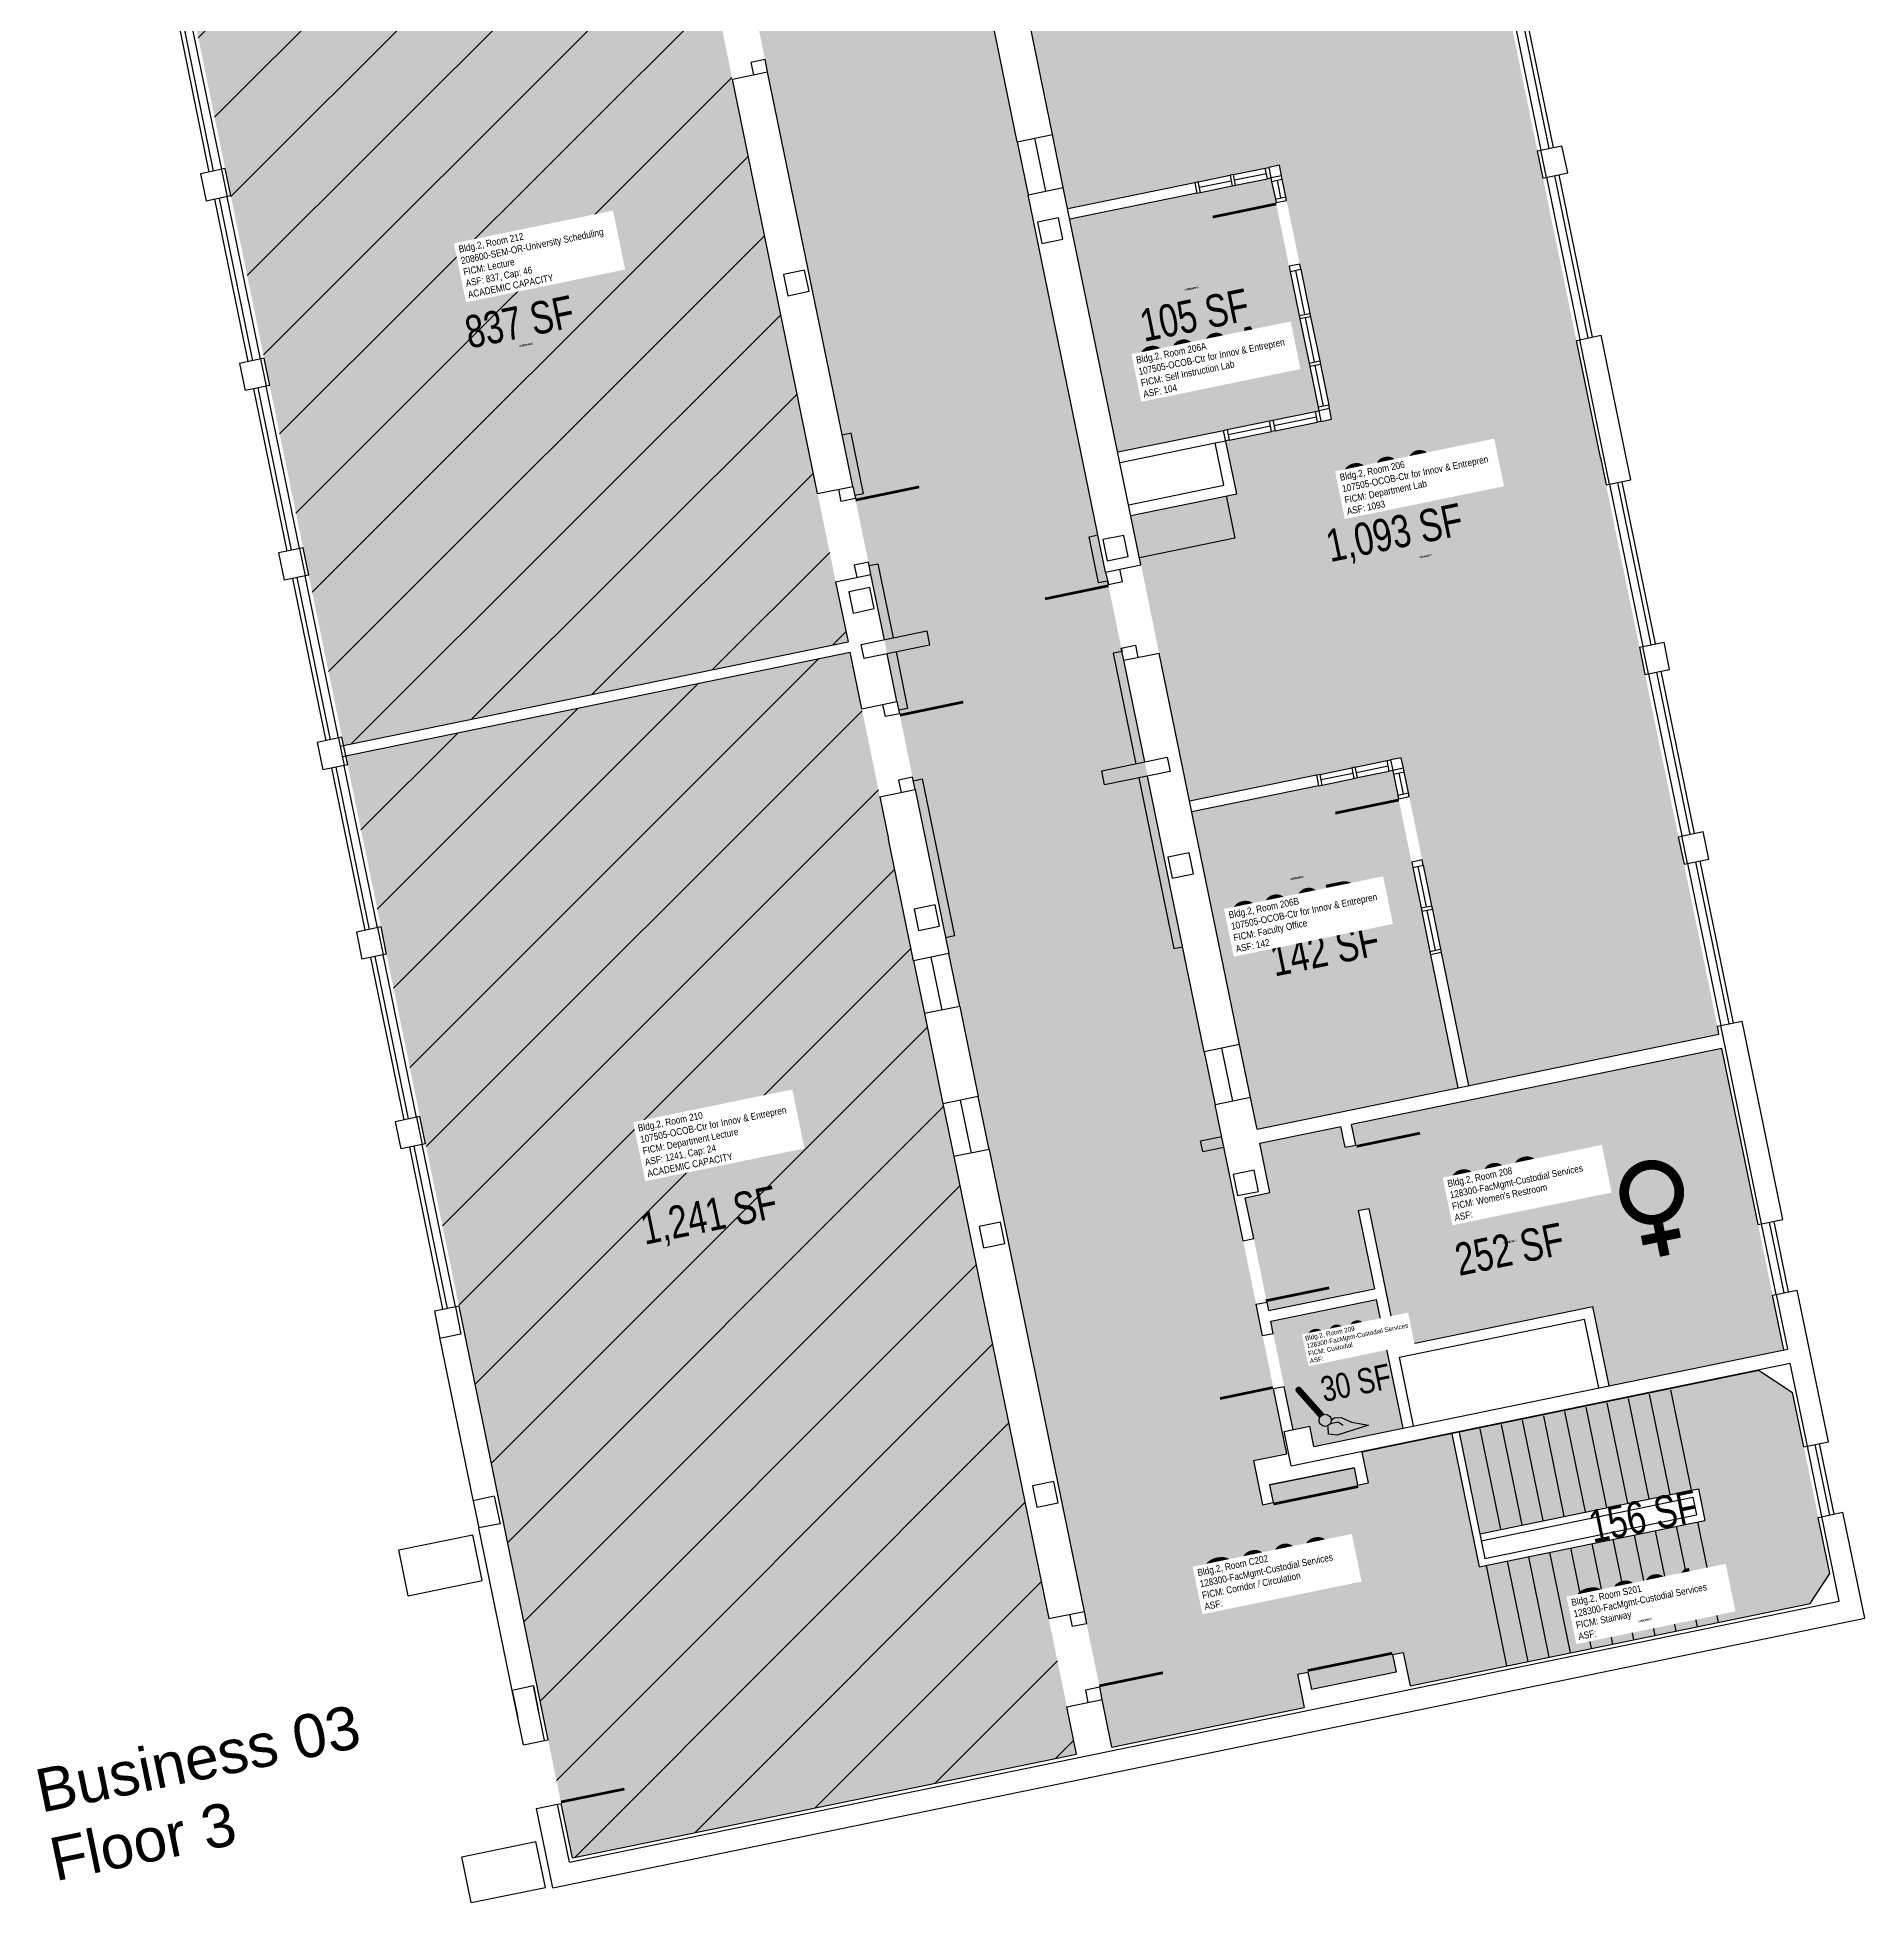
# Model space of a CAD drawing. Header units: inches. Extents: x 69199797 to 69201220, y 27671868 to 27674889.
# Drawn here: x 69200205 to 69201220, y 27671868 to 27672904 of the extents above; entities that cross this region are included whole.
import ezdxf
from ezdxf.enums import TextEntityAlignment as Align

# ---------------------------------------------------------------- set-up
doc = ezdxf.new("R2010")
doc.units = ezdxf.units.IN
doc.header["$LTSCALE"] = 100
doc.header["$MEASUREMENT"] = 0
doc.layers.get('0').update_dxf_attribs({"linetype": 'CONTINUOUS'})
for name, color, linetype in [('A-COLS', 5, 'CONTINUOUS'), ('A-DOOR', 2, 'CONTINUOUS'), ('A-FLOR', 3, 'CONTINUOUS'), ('A-GLAZ', 1, 'CONTINUOUS'), ('A-IDEN-ICON', 4, 'CONTINUOUS'), ('A-IDEN-RNUM', 7, 'CONTINUOUS'), ('A-IDEN-SNUM', 4, 'CONTINUOUS'), ('A-IDEN-VNUM', 4, 'CONTINUOUS'), ('A-SITE', 3, 'CONTINUOUS'), ('A-WALL', 5, 'CONTINUOUS'), ('AREA-TEXT', 3, 'CONTINUOUS'), ('Rooms-Capacity', 4, 'CONTINUOUS'), ('Rooms-Division-Color', 7, 'CONTINUOUS'), ('Rooms-Information', 7, 'CONTINUOUS')]:
    doc.layers.add(name, color=color, linetype=linetype)
doc.styles.add('Annotative', font='arial.ttf')
doc.styles.add('CP_AREA', font='arial.ttf', dxfattribs={"height": 15})
doc.styles.add('CP_ROOMSNUMBER', font='arial.ttf', dxfattribs={"height": 1})
doc.styles.add('CP_ROOMVNUMBER', font='arial.ttf', dxfattribs={"width": 0.85, "height": 0.075})
pattern_1 = [(45, (0, 0), (-26.516504294, 26.516504294), [])]

# ---------------------------------------------------------------- blocks, each defined once
blk = doc.blocks.new('CPWOMEN')
at = {"const_width": 0.015}
blk.add_lwpolyline([(-0.0375, 0, 1), (0.0475, 0, 1)], format="xyb", close=True, dxfattribs=at)
for points in [[(0.005, -0.04), (0.005, -0.1)], [(-0.025, -0.07), (0.035, -0.07)]]:
    blk.add_lwpolyline(points, dxfattribs=at)
blk = doc.blocks.new('CPCUST')
for p, q in [((0.0262, -0.0408), (0.0446, -0.0406)), ((0.0297, -0.0341), (0.0376, -0.0302)), ((0.0376, -0.0302), (0.0533, -0.0324)), ((0.0446, -0.0406), (0.0543, -0.0505)), ((0.0533, -0.0324), (0.0745, -0.0479)), ((0.0171, -0.0639), (0.02, -0.0466)), ((0.0358, -0.0705), (0.0171, -0.0639)), ((0.1117, -0.0625), (0.0358, -0.0705)), ((0.0745, -0.0479), (0.1117, -0.0625))]:
    blk.add_line(p, q)
at = {"const_width": 0.015}
blk.add_lwpolyline([(-0.03, 0.05), (0.01, -0.0193)], dxfattribs=at)
at = {"const_width": 0.0075}
blk.add_lwpolyline([(-0.0332, 0.0481, 1), (-0.0268, 0.0519, 1)], format="xyb", close=True, dxfattribs=at)
blk.add_circle((0.0158, -0.0313), 0.0141)

msp = doc.modelspace()

# ---------------------------------------------------------------- hatches: boundary and pattern name
at = {"layer": 'Rooms-Capacity'}
h = msp.add_hatch(dxfattribs=at)
h.set_pattern_fill('ANSI31', color=256, scale=300, style=0)
h.set_pattern_definition(pattern_1)
h.paths.add_polyline_path([(69200290.6, 27672923.6), (69200570.7, 27672981.2), (69200655.6, 27672568.3), (69200375.4, 27672510.8)])
h = msp.add_hatch(dxfattribs=at)
h.set_pattern_fill('ANSI31', color=256, scale=300, style=0)
h.set_pattern_definition(pattern_1)
h.paths.add_polyline_path([(69200502.5, 27671892.7), (69200376.6, 27672504.9), (69200656.8, 27672562.5), (69200782.6, 27671950.3)])
at = {"layer": 'Rooms-Division-Color', "true_color": 0xadadad}
for points in [[(69200282.8, 27674734.6), (69200280, 27674748.4), (69200236.9, 27674739.5), (69200215.9, 27674841.4), (69200310, 27674860.7), (69200333.7, 27674745.1), (69200358.2, 27674750.1), (69200546.9, 27673832.3), (69200531.2, 27673829.1), (69200532.4, 27673823.2), (69200542.2, 27673825.2), (69200551.9, 27673778.2), (69200542.1, 27673776.2), (69200543.3, 27673770.3), (69200577.6, 27673777.4), (69200604.6, 27673646.1), (69200595.1, 27673692.2), (69200557.9, 27673684.5), (69200568.1, 27673634.6), (69200605.3, 27673642.2), (69200666.8, 27673343.5), (69200632.5, 27673336.4), (69200633.7, 27673330.5), (69200643.5, 27673332.5), (69200653.1, 27673285.5), (69200643.3, 27673283.5), (69200644.5, 27673277.6), (69200660.2, 27673280.9), (69200899.4, 27672117.2), (69200880.8, 27672113.4), (69200885.8, 27672088.9), (69200891.7, 27672090.1), (69200889.7, 27672099.9), (69200936.7, 27672109.5), (69200938.7, 27672099.7), (69200944.6, 27672101), (69200941.1, 27672118.1), (69200991, 27672128.3), (69201017.7, 27671998.6), (69200967.8, 27671988.3), (69200963.9, 27672006.9), (69200958.1, 27672005.7), (69200960.1, 27671995.9), (69200913, 27671986.3), (69200911, 27671996), (69200905.2, 27671994.8), (69200909, 27671976.2), (69200802.2, 27671954.3), (69200534.8, 27673255.1), (69200550.5, 27673258.3), (69200549.3, 27673264.2), (69200539.5, 27673262.2), (69200529.8, 27673309.2), (69200539.6, 27673311.2), (69200538.4, 27673317.1), (69200528.6, 27673315.1), (69200439.4, 27673749), (69200449.2, 27673751), (69200448, 27673756.9), (69200438.2, 27673754.9), (69200428.6, 27673801.9), (69200438.4, 27673803.9), (69200437.2, 27673809.8), (69200421.5, 27673806.6), (69200273.3, 27674527.5), (69200269.4, 27674526.7), (69200228.9, 27674723.6)], [(69200881, 27672236.8), (69200876.3, 27672259.4), (69200890, 27672262.3), (69200884.4, 27672289.7), (69200929.4, 27672299), (69200931.8, 27672287.5), (69200937.7, 27672288.7), (69200935.3, 27672300.2), (69201141, 27672342.4), (69201161.1, 27672244.5), (69201169.2, 27672205.3), (69201175.4, 27672174.9), (69201078.5, 27672155), (69201069.4, 27672199.1), (69200960.7, 27672176.7), (69200944.9, 27672253.5), (69200939, 27672252.3), (69200948, 27672208.8), (69200889.2, 27672196.8), (69200888.2, 27672201.5)], [(69200890.4, 27672190.9), (69200949.2, 27672203), (69200963.9, 27672131.5), (69200914.4, 27672121.3), (69200912.1, 27672132.6), (69200902.8, 27672130.6)], [(69200995, 27672129.1), (69201161.8, 27672163.4), (69201180.3, 27672151.3), (69201201, 27672050.7), (69201190, 27672034), (69201017.7, 27671998.6), (69201006.2, 27672054.4), (69201131.6, 27672080.2), (69201128, 27672097.8), (69201006.5, 27672072.8)]]:
    msp.add_hatch(color=253, dxfattribs=at).paths.add_polyline_path(points)
at = {"layer": 'Rooms-Division-Color', "true_color": 0xfa9ba3}
for points in [[(69200729.9, 27673041), (69200777.7, 27672808.8), (69200895.2, 27672833), (69200924.2, 27672691.9), (69200865.4, 27672679.9), (69200871.5, 27672650.5), (69200812.7, 27672638.4), (69200845.3, 27672479.7), (69200962.9, 27672503.9), (69201000.3, 27672321.7), (69201139.4, 27672350.3), (69200986.6, 27673093.7)], [(69200778.9, 27672803), (69200890.5, 27672825.9), (69200917.1, 27672696.6), (69200805.4, 27672673.7)], [(69200502.5, 27671892.7), (69200376.6, 27672504.9), (69200656.8, 27672562.5), (69200782.6, 27671950.3)], [(69200846.5, 27672473.8), (69200882.8, 27672297.5), (69200994.4, 27672320.5), (69200958.2, 27672496.8)]]:
    msp.add_hatch(color=241, dxfattribs=at).paths.add_polyline_path(points)
at = {"layer": 'Rooms-Division-Color', "true_color": 0x003fff}
msp.add_hatch(color=160, dxfattribs=at).paths.add_polyline_path([(69200290.6, 27672923.6), (69200570.7, 27672981.2), (69200655.6, 27672568.3), (69200375.4, 27672510.8)])

# ---------------------------------------------------------------- linework, layer by layer
at = {"layer": 'A-COLS'}
for p, q in [((69200772.6, 27672803.7), (69200760.8, 27672801.3)), ((69200760.8, 27672801.3), (69200763.3, 27672789.5)), ((69200775, 27672792), (69200772.6, 27672803.7)), ((69200763.3, 27672789.5), (69200775, 27672792)), ((69200631.5, 27672774.7), (69200619.8, 27672772.3)), ((69200634, 27672763), (69200631.5, 27672774.7)), ((69200619.8, 27672772.3), (69200622.2, 27672760.5)), ((69200622.2, 27672760.5), (69200634, 27672763)), ((69200808.8, 27672627.4), (69200797.1, 27672625)), ((69200797.1, 27672625), (69200799.5, 27672613.2)), ((69200811.2, 27672615.6), (69200808.8, 27672627.4)), ((69200799.5, 27672613.2), (69200811.2, 27672615.6)), ((69200667.8, 27672598.4), (69200656, 27672596)), ((69200670.2, 27672586.7), (69200667.8, 27672598.4)), ((69200656, 27672596), (69200658.4, 27672584.2)), ((69200658.4, 27672584.2), (69200670.2, 27672586.7)), ((69200845.1, 27672451.1), (69200833.3, 27672448.7)), ((69200833.3, 27672448.7), (69200835.7, 27672436.9)), ((69200847.5, 27672439.3), (69200845.1, 27672451.1)), ((69200835.7, 27672436.9), (69200847.5, 27672439.3)), ((69200704, 27672422.1), (69200692.3, 27672419.7)), ((69200706.4, 27672410.3), (69200704, 27672422.1)), ((69200692.3, 27672419.7), (69200694.7, 27672407.9)), ((69200694.7, 27672407.9), (69200706.4, 27672410.3)), ((69200881.3, 27672274.8), (69200869.6, 27672272.4)), ((69200869.6, 27672272.4), (69200872, 27672260.6)), ((69200883.7, 27672263), (69200881.3, 27672274.8)), ((69200872, 27672260.6), (69200883.7, 27672263)), ((69200740.3, 27672245.8), (69200728.5, 27672243.4)), ((69200742.7, 27672234), (69200740.3, 27672245.8)), ((69200728.5, 27672243.4), (69200730.9, 27672231.6)), ((69200730.9, 27672231.6), (69200742.7, 27672234)), ((69200769.9, 27672101.8), (69200758.1, 27672099.4)), ((69200758.1, 27672099.4), (69200760.5, 27672087.6)), ((69200772.3, 27672090), (69200769.9, 27672101.8)), ((69200760.5, 27672087.6), (69200772.3, 27672090))]:
    msp.add_line(p, q, dxfattribs=at)
at = {"layer": 'A-DOOR'}
for points in [[(69200602.4, 27672926.2, 1.5, 1.5, 0), (69200637.7, 27672933.5, 0, 0, 0), (69200637.9, 27672932.7, 0, 0, -0.414214), (69200608.1, 27672891.4, 0, 0, -0.414214)], [(69200893.5, 27672811.5, 1.5, 1.5, 0), (69200858.2, 27672804.2, 0, 0, 0), (69200858.4, 27672803.5, 0, 0, 0.414214), (69200902.1, 27672777.2, 0, 0, 0.414214)], [(69200659.8, 27672647, 1.5, 1.5, 0), (69200695.1, 27672654.3, 0, 0, 0), (69200695.2, 27672653.6, 0, 0, -0.414214), (69200665.5, 27672612.2, 0, 0, -0.414214)], [(69200800.3, 27672599.4, 1.5, 1.5, 0), (69200765, 27672592.1, 0, 0, 0), (69200765.2, 27672591.4, 0, 0, 0.414214), (69200808.9, 27672565.1, 0, 0, 0.414214)], [(69200684.4, 27672527.5, 1.5, 1.5, 0), (69200719.6, 27672534.8, 0, 0, 0), (69200719.8, 27672534.1, 0, 0, -0.414214), (69200690, 27672492.7, 0, 0, -0.414214)], [(69200961.6, 27672480.4, 1.5, 1.5, 0), (69200926.3, 27672473.1, 0, 0, 0), (69200926.4, 27672472.4, 0, 0, 0.414214), (69200970.1, 27672446.2, 0, 0, 0.414214)], [(69200938.1, 27672288, 1.5, 1.5, 0), (69200973.3, 27672295.3, 0, 0, 0), (69200973.5, 27672294.6, 0, 0, -0.414214), (69200943.7, 27672253.2, 0, 0, -0.414214)], [(69200887.6, 27672202.2, 1.5, 1.5, 0), (69200922.9, 27672209.4, 0, 0, 0), (69200922.7, 27672210.2, 0, 0, 0.414214), (69200879, 27672236.4, 0, 0, 0.414214)], [(69200891.6, 27672154, 1.5, 1.5, 0), (69200862.2, 27672147.9, 0, 0, 0), (69200862.3, 27672147.2, 0, 0, -0.414214), (69200885.7, 27672182.6, 0, 0, -0.414214)], [(69200891.9, 27672089.3, 1.5, 1.5, 0), (69200938.9, 27672099, 0, 0, 0), (69200938.7, 27672099.7, 0, 0, -0.414214), (69200901.4, 27672043.1, 0, 0, -0.414214)], [(69200910.9, 27671996.8, 1.5, 1.5, 0), (69200957.9, 27672006.4, 0, 0, 0), (69200958.1, 27672005.7, 0, 0, 0.414214), (69200901.4, 27672043.1, 0, 0, 0.414214)], [(69200795.2, 27671988.3, 1.5, 1.5, 0), (69200830.5, 27671995.6, 0, 0, 0), (69200830.3, 27671996.3, 0, 0, 0.414214), (69200786.7, 27672022.5, 0, 0, 0.414214)], [(69200496.1, 27671923.8, 1.5, 1.5, 0), (69200531.4, 27671931, 0, 0, 0), (69200531.2, 27671931.8, 0, 0, 0.414214), (69200487.5, 27671958, 0, 0, 0.414214)]]:
    msp.add_lwpolyline(points, format="xyseb", dxfattribs=at)
at = {"layer": 'A-FLOR'}
for p, q in [((69200657.3, 27672684.1), (69200652.4, 27672683)), ((69200664.2, 27672650.7), (69200657.3, 27672684.1)), ((69200659.3, 27672649.7), (69200664.2, 27672650.7)), ((69200865.6, 27672649.3), (69200870.4, 27672625.8)), ((69200789.6, 27672626.6), (69200794.5, 27672627.6)), ((69200794.8, 27672601), (69200789.6, 27672626.6)), ((69200870.4, 27672625.8), (69200817.5, 27672614.9)), ((69200667.3, 27672610.6), (69200672.2, 27672611.6)), ((69200672.2, 27672611.6), (69200680.7, 27672570.4)), ((69200799.7, 27672602), (69200794.8, 27672601)), ((69200800.2, 27672600.1), (69200799.7, 27672602)), ((69200682.3, 27672562.6), (69200688.7, 27672531.2)), ((69200807.8, 27672562.9), (69200802.9, 27672561.9)), ((69200802.9, 27672561.9), (69200815.5, 27672500.5)), ((69200807.4, 27672564.8), (69200807.8, 27672562.9)), ((69200688.7, 27672531.2), (69200683.8, 27672530.2)), ((69200691.9, 27672491.1), (69200696.8, 27672492.1)), ((69200696.8, 27672492.1), (69200714.7, 27672404.9)), ((69200817.1, 27672492.7), (69200836.6, 27672397.9)), ((69200714.7, 27672404.9), (69200709.8, 27672403.9)), ((69200836.6, 27672397.9), (69200841.5, 27672398.9)), ((69201124.1, 27672097), (69201112.6, 27672152.8)), ((69201065.3, 27672084.9), (69201053.8, 27672140.8)), ((69201077.1, 27672087.3), (69201065.6, 27672143.2)), ((69201088.8, 27672089.8), (69201077.3, 27672145.6)), ((69201100.6, 27672092.2), (69201089.1, 27672148)), ((69201112.3, 27672094.6), (69201100.8, 27672150.4)), ((69201018.3, 27672075.3), (69201006.8, 27672131.1)), ((69201030, 27672077.7), (69201018.6, 27672133.5)), ((69201041.8, 27672080.1), (69201030.3, 27672135.9)), ((69201053.5, 27672082.5), (69201042.1, 27672138.3)), ((69200991, 27672128.3), (69201006.2, 27672054.4)), ((69200995, 27672129.1), (69201009.3, 27672059.1)), ((69201006.5, 27672072.8), (69201128, 27672097.8)), ((69201007.3, 27672068.9), (69201124.9, 27672093.1)), ((69201124.9, 27672093.1), (69201126.9, 27672083.3)), ((69201128, 27672097.8), (69201131.6, 27672080.2)), ((69201006.2, 27672054.4), (69201131.6, 27672080.2)), ((69201009.3, 27672059.1), (69201126.9, 27672083.3)), ((69201139.2, 27672023.5), (69201127.7, 27672079.4)), ((69201092.2, 27672013.9), (69201080.7, 27672069.7)), ((69201103.9, 27672016.3), (69201092.4, 27672072.1)), ((69201115.7, 27672018.7), (69201104.2, 27672074.5)), ((69201127.4, 27672021.1), (69201115.9, 27672077)), ((69201045.1, 27672004.2), (69201033.7, 27672060)), ((69201056.9, 27672006.6), (69201045.4, 27672062.5)), ((69201068.6, 27672009), (69201057.2, 27672064.9)), ((69201080.4, 27672011.5), (69201068.9, 27672067.3)), ((69201021.6, 27671999.4), (69201010.2, 27672055.2)), ((69201033.4, 27672001.8), (69201021.9, 27672057.6))]:
    msp.add_line(p, q, dxfattribs=at)
at = {"layer": 'A-GLAZ'}
for p, q in [((69201022, 27672931.6), (69201040.5, 27672841.4)), ((69201026.4, 27672932.5), (69201044.9, 27672842.3)), ((69201028.8, 27672932.9), (69201047.3, 27672842.8)), ((69200300.8, 27672829.2), (69200282.3, 27672919.4)), ((69200303.2, 27672829.7), (69200284.7, 27672919.9)), ((69200307.7, 27672830.6), (69200289.1, 27672920.8)), ((69200749.6, 27672846), (69200755.7, 27672816.6)), ((69200765.5, 27672818.6), (69200759.4, 27672848)), ((69200775.2, 27672820.6), (69200769.2, 27672850)), ((69200850.1, 27672823.7), (69200867.8, 27672827.4)), ((69200869.7, 27672827.8), (69200867.8, 27672827.4)), ((69200867.8, 27672827.4), (69200869, 27672821.5)), ((69200869.7, 27672827.8), (69200887.4, 27672831.4)), ((69200870.9, 27672821.9), (69200869.7, 27672827.8)), ((69200870.3, 27672824.8), (69200888, 27672828.4)), ((69200870.9, 27672821.9), (69200888.6, 27672825.5)), ((69200887.4, 27672831.4), (69200889.3, 27672831.8)), ((69200888.6, 27672825.5), (69200887.4, 27672831.4)), ((69200890.5, 27672825.9), (69200888.6, 27672825.5)), ((69200890.5, 27672825.9), (69200890.9, 27672824)), ((69200890.9, 27672824), (69200896.8, 27672825.2)), ((69200896.8, 27672825.2), (69200896.4, 27672827.1)), ((69200898.8, 27672815.4), (69200896.8, 27672825.2)), ((69201043.6, 27672826.3), (69201062.1, 27672736.1)), ((69201048, 27672827.2), (69201066.5, 27672737)), ((69201050.5, 27672827.6), (69201069, 27672737.5)), ((69200324.9, 27672724.4), (69200306.4, 27672814.6)), ((69200329.3, 27672725.3), (69200310.8, 27672815.5)), ((69200850.1, 27672823.7), (69200848.2, 27672823.3)), ((69200849.4, 27672817.5), (69200851.4, 27672817.9)), ((69200851.4, 27672817.9), (69200850.1, 27672823.7)), ((69200850.8, 27672820.8), (69200868.4, 27672824.4)), ((69200851.4, 27672817.9), (69200869, 27672821.5)), ((69200869, 27672821.5), (69200870.9, 27672821.9)), ((69200890.9, 27672824), (69200893, 27672814.2)), ((69200893, 27672814.2), (69200898.8, 27672815.4)), ((69200893.9, 27672824.6), (69200895.9, 27672814.8)), ((69200899.2, 27672813.4), (69200898.8, 27672815.4)), ((69200322.4, 27672723.9), (69200303.9, 27672814.1)), ((69200893, 27672814.2), (69200893.4, 27672812.2)), ((69200893.4, 27672812.2), (69200899.2, 27672813.4)), ((69200906.5, 27672778.1), (69200900.6, 27672776.9)), ((69200900.6, 27672776.9), (69200901.2, 27672774)), ((69200901.2, 27672774), (69200907.1, 27672775.2)), ((69200901.2, 27672774), (69200906.2, 27672749.5)), ((69200904.1, 27672774.6), (69200909.2, 27672750.1)), ((69200907.1, 27672775.2), (69200906.5, 27672778.1)), ((69200907.1, 27672775.2), (69200912.1, 27672750.7)), ((69200906.2, 27672749.5), (69200912.1, 27672750.7)), ((69200906.2, 27672749.5), (69200906.6, 27672747.6)), ((69200912.5, 27672748.8), (69200906.6, 27672747.6)), ((69200906.6, 27672747.6), (69200911.7, 27672723.1)), ((69200909.6, 27672748.2), (69200914.6, 27672723.7)), ((69200912.1, 27672750.7), (69200912.5, 27672748.8)), ((69200912.5, 27672748.8), (69200917.6, 27672724.3)), ((69200911.7, 27672723.1), (69200917.6, 27672724.3)), ((69200911.7, 27672723.1), (69200912.1, 27672721.1)), ((69200918, 27672722.3), (69200912.1, 27672721.1)), ((69200912.1, 27672721.1), (69200916.7, 27672698.6)), ((69200915, 27672721.7), (69200919.6, 27672699.2)), ((69200917.6, 27672724.3), (69200918, 27672722.3)), ((69200918, 27672722.3), (69200922.6, 27672699.8)), ((69200344.1, 27672618.6), (69200325.6, 27672708.8)), ((69200346.5, 27672619.1), (69200328, 27672709.3)), ((69200350.9, 27672620), (69200332.4, 27672710.2)), ((69200866.2, 27672686.1), (69200889.7, 27672691)), ((69200889.7, 27672691), (69200891.6, 27672691.4)), ((69200890.9, 27672685.1), (69200889.7, 27672691)), ((69200891.6, 27672691.4), (69200915.2, 27672696.2)), ((69200891.6, 27672691.4), (69200892.9, 27672685.5)), ((69200892.2, 27672688.4), (69200915.8, 27672693.3)), ((69200892.9, 27672685.5), (69200916.4, 27672690.3)), ((69200915.2, 27672696.2), (69200917.1, 27672696.6)), ((69200916.4, 27672690.3), (69200915.2, 27672696.2)), ((69200918.3, 27672690.7), (69200916.4, 27672690.3)), ((69200922.6, 27672699.8), (69200916.7, 27672698.6)), ((69200916.7, 27672698.6), (69200917.1, 27672696.6)), ((69200923, 27672697.8), (69200922.6, 27672699.8)), ((69200864.2, 27672685.7), (69200866.2, 27672686.1)), ((69200867.4, 27672680.3), (69200865.4, 27672679.9)), ((69200866.2, 27672686.1), (69200867.4, 27672680.3)), ((69200890.3, 27672688), (69200866.8, 27672683.2)), ((69200867.4, 27672680.3), (69200890.9, 27672685.1)), ((69200892.9, 27672685.5), (69200890.9, 27672685.1)), ((69201078.6, 27672655.8), (69201097.2, 27672565.7)), ((69201083, 27672656.7), (69201101.6, 27672566.6)), ((69201085.5, 27672657.2), (69201104, 27672567.1)), ((69200365.7, 27672513.3), (69200347.2, 27672603.5)), ((69200368.2, 27672513.8), (69200349.6, 27672604)), ((69200372.6, 27672514.7), (69200354.1, 27672604.9)), ((69201100.3, 27672550.5), (69201118.8, 27672460.4)), ((69201104.7, 27672551.4), (69201123.2, 27672461.3)), ((69201107.1, 27672551.9), (69201125.7, 27672461.8)), ((69200387.4, 27672408), (69200368.8, 27672498.2)), ((69200389.8, 27672408.5), (69200371.3, 27672498.7)), ((69200394.2, 27672409.4), (69200375.7, 27672499.6)), ((69200917.8, 27672494.6), (69200915.8, 27672494.2)), ((69200917.8, 27672494.6), (69200935.4, 27672498.2)), ((69200919, 27672488.7), (69200917.8, 27672494.6)), ((69200918.4, 27672491.7), (69200936, 27672495.3)), ((69200937.4, 27672498.6), (69200935.4, 27672498.2)), ((69200935.4, 27672498.2), (69200936.6, 27672492.4)), ((69200937.4, 27672498.6), (69200955, 27672502.3)), ((69200938.6, 27672492.8), (69200937.4, 27672498.6)), ((69200938, 27672495.7), (69200955.6, 27672499.3)), ((69200938.6, 27672492.8), (69200956.2, 27672496.4)), ((69200955, 27672502.3), (69200957, 27672502.7)), ((69200956.2, 27672496.4), (69200955, 27672502.3)), ((69200958.2, 27672496.8), (69200956.2, 27672496.4)), ((69200958.2, 27672496.8), (69200958.6, 27672494.8)), ((69200958.6, 27672494.8), (69200964.5, 27672496)), ((69200958.6, 27672494.8), (69200961, 27672483.1)), ((69200961.5, 27672495.4), (69200963.9, 27672483.7)), ((69200964.5, 27672496), (69200964.1, 27672498)), ((69200966.9, 27672484.3), (69200964.5, 27672496)), ((69200917, 27672488.3), (69200919, 27672488.7)), ((69200919, 27672488.7), (69200936.6, 27672492.4)), ((69200936.6, 27672492.4), (69200938.6, 27672492.8)), ((69200961, 27672483.1), (69200966.9, 27672484.3)), ((69200961, 27672483.1), (69200961.4, 27672481.1)), ((69200967.3, 27672482.3), (69200966.9, 27672484.3)), ((69200961.4, 27672481.1), (69200967.3, 27672482.3)), ((69200974.5, 27672447.1), (69200968.7, 27672445.9)), ((69200968.7, 27672445.9), (69200969.3, 27672442.9)), ((69200969.3, 27672442.9), (69200975.1, 27672444.1)), ((69200969.3, 27672442.9), (69200973.9, 27672420.4)), ((69200972.2, 27672443.5), (69200976.8, 27672421)), ((69200975.1, 27672444.1), (69200974.5, 27672447.1)), ((69200975.1, 27672444.1), (69200979.8, 27672421.6)), ((69201121.9, 27672445.2), (69201140.4, 27672355.1)), ((69201126.3, 27672446.1), (69201144.9, 27672356)), ((69201128.8, 27672446.6), (69201147.3, 27672356.5)), ((69200973.9, 27672420.4), (69200979.8, 27672421.6)), ((69200979.8, 27672421.6), (69200980.2, 27672419.6)), ((69200973.9, 27672420.4), (69200974.3, 27672418.4)), ((69200980.2, 27672419.6), (69200974.3, 27672418.4)), ((69200974.3, 27672418.4), (69200978.8, 27672396.3)), ((69200977.2, 27672419), (69200981.8, 27672396.9)), ((69200980.2, 27672419.6), (69200984.7, 27672397.5)), ((69200409, 27672302.8), (69200390.5, 27672392.9)), ((69200411.5, 27672303.2), (69200392.9, 27672393.4)), ((69200415.9, 27672304.1), (69200397.3, 27672394.3)), ((69200692, 27672391), (69200698.1, 27672361.7)), ((69200707.9, 27672363.7), (69200701.8, 27672393.1)), ((69200717.7, 27672365.7), (69200711.6, 27672395.1)), ((69200978.8, 27672396.3), (69200984.7, 27672397.5)), ((69200978.8, 27672396.3), (69200979.2, 27672394.4)), ((69200984.7, 27672397.5), (69200985.1, 27672395.6)), ((69200853.5, 27672340.5), (69200859.5, 27672311.1)), ((69200869.3, 27672313.1), (69200863.3, 27672342.5)), ((69200879.1, 27672315.2), (69200873.1, 27672344.5)), ((69200708.3, 27672311.7), (69200714.4, 27672282.3)), ((69200724.2, 27672284.3), (69200718.1, 27672313.7)), ((69200734, 27672286.3), (69200727.9, 27672315.7)), ((69200430.6, 27672197.5), (69200412.1, 27672287.6)), ((69200433.1, 27672197.9), (69200414.6, 27672288.1)), ((69200437.5, 27672198.8), (69200419, 27672289)), ((69201171.2, 27672205.7), (69201163.1, 27672244.9)), ((69201175.6, 27672206.6), (69201167.5, 27672245.8)), ((69201178, 27672207.1), (69201170, 27672246.3)), ((69201196.5, 27672082.3), (69201188.5, 27672121.5)), ((69201200.9, 27672083.2), (69201192.9, 27672122.4)), ((69201203.4, 27672083.7), (69201195.3, 27672122.9))]:
    msp.add_line(p, q, dxfattribs=at)
at = {"layer": 'A-SITE'}
for p, q in [((69200406.1, 27672063.8), (69200447.2, 27672072.2)), ((69200452.4, 27672046.8), (69200447.2, 27672072.2)), ((69200411.3, 27672038.3), (69200406.1, 27672063.8)), ((69200411.3, 27672038.3), (69200452.4, 27672046.8)), ((69200441.1, 27671893.3), (69200482.2, 27671901.8)), ((69200446.3, 27671867.9), (69200441.1, 27671893.3)), ((69200487.5, 27671876.3), (69200482.2, 27671901.8)), ((69200446.3, 27671867.9), (69200487.5, 27671876.3))]:
    msp.add_line(p, q, dxfattribs=at)
at = {"layer": 'A-WALL'}
for p, q in [((69200769.2, 27672850), (69200754.5, 27672921.5)), ((69200749.6, 27672846), (69200734.9, 27672917.5)), ((69200609.5, 27672891.7), (69200601.7, 27672890.1)), ((69200601.7, 27672890.1), (69200603.1, 27672883.2)), ((69200610.9, 27672884.8), (69200609.5, 27672891.7)), ((69200591.4, 27672880.8), (69200610.9, 27672884.8)), ((69200638.7, 27672650.6), (69200591.4, 27672880.8)), ((69200658.3, 27672654.6), (69200610.9, 27672884.8)), ((69200749.6, 27672846), (69200769.2, 27672850)), ((69201038.5, 27672841), (69201052.2, 27672843.8)), ((69201038.5, 27672841), (69201041.6, 27672825.8)), ((69201043.6, 27672826.2), (69201040.5, 27672841.4)), ((69201055.4, 27672828.7), (69201052.2, 27672843.8)), ((69200309.6, 27672831.1), (69200295.9, 27672828.2)), ((69200295.9, 27672828.2), (69200299, 27672813.1)), ((69200307.6, 27672830.7), (69200310.8, 27672815.5)), ((69200312.7, 27672815.9), (69200309.6, 27672831.1)), ((69200895.2, 27672833), (69200889.3, 27672831.8)), ((69200889.3, 27672831.8), (69200890.5, 27672825.9)), ((69200896.4, 27672827.1), (69200890.5, 27672825.9)), ((69200896.4, 27672827.1), (69200895.2, 27672833)), ((69201041.6, 27672825.8), (69201055.4, 27672828.7)), ((69200312.7, 27672815.9), (69200299, 27672813.1)), ((69200755.7, 27672816.6), (69200775.2, 27672820.6)), ((69200798.7, 27672606.9), (69200755.7, 27672816.6)), ((69200818.3, 27672611), (69200775.2, 27672820.6)), ((69200848.2, 27672823.3), (69200777.7, 27672808.8)), ((69200849.4, 27672817.5), (69200778.9, 27672803)), ((69200848.2, 27672823.3), (69200849.4, 27672817.5)), ((69201060.2, 27672735.7), (69201073.9, 27672738.5)), ((69201073.6, 27672670.6), (69201060.2, 27672735.7)), ((69201075.5, 27672671), (69201062.1, 27672736.1)), ((69201087.3, 27672673.4), (69201073.9, 27672738.5)), ((69200331.2, 27672725.8), (69200317.5, 27672722.9)), ((69200317.5, 27672722.9), (69200320.7, 27672707.8)), ((69200329.3, 27672725.4), (69200332.4, 27672710.2)), ((69200334.4, 27672710.6), (69200331.2, 27672725.8)), ((69200334.4, 27672710.6), (69200320.7, 27672707.8)), ((69200923, 27672697.8), (69200917.1, 27672696.6)), ((69200917.1, 27672696.6), (69200918.3, 27672690.7)), ((69200918.3, 27672690.7), (69200924.2, 27672691.9)), ((69200924.2, 27672691.9), (69200923, 27672697.8)), ((69200805.4, 27672673.7), (69200864.2, 27672685.7)), ((69200859.5, 27672678.7), (69200865.4, 27672679.9)), ((69200871.5, 27672650.5), (69200864.2, 27672685.7)), ((69200806.7, 27672667.8), (69200859.5, 27672678.7)), ((69200864.4, 27672655.2), (69200859.5, 27672678.7)), ((69201073.6, 27672670.6), (69201076.7, 27672655.4)), ((69201078.6, 27672655.8), (69201075.5, 27672671)), ((69201090.4, 27672658.2), (69201087.3, 27672673.4)), ((69200638.7, 27672650.6), (69200658.3, 27672654.6)), ((69200651.8, 27672646.2), (69200650.4, 27672653)), ((69200658.3, 27672654.6), (69200659.7, 27672647.8)), ((69200811.5, 27672644.3), (69200864.4, 27672655.2)), ((69200812.7, 27672638.4), (69200871.5, 27672650.5)), ((69201076.7, 27672655.4), (69201090.4, 27672658.2)), ((69200659.7, 27672647.8), (69200651.8, 27672646.2)), ((69200352.9, 27672620.5), (69200339.2, 27672617.6)), ((69200339.2, 27672617.6), (69200342.3, 27672602.5)), ((69200350.9, 27672620.1), (69200354.1, 27672604.9)), ((69200356, 27672605.3), (69200352.9, 27672620.5)), ((69200666.9, 27672612.5), (69200659.1, 27672610.9)), ((69200659.1, 27672610.9), (69200660.5, 27672604.1)), ((69200668.3, 27672605.7), (69200666.9, 27672612.5)), ((69200798.7, 27672606.9), (69200818.3, 27672611)), ((69200808, 27672601.7), (69200806.6, 27672608.6)), ((69200356, 27672605.3), (69200342.3, 27672602.5)), ((69200648.7, 27672601.6), (69200668.3, 27672605.7)), ((69200648.7, 27672601.6), (69200655.6, 27672568.3)), ((69200675.8, 27672569.4), (69200668.3, 27672605.7)), ((69200798.7, 27672606.9), (69200800.2, 27672600.1)), ((69200800.2, 27672600.1), (69200808, 27672601.7)), ((69200373.5, 27672510.3), (69200655.6, 27672568.3)), ((69200662.9, 27672566.8), (69200699.3, 27672574.3)), ((69200664.5, 27672558.9), (69200662.9, 27672566.8)), ((69200700.9, 27672566.4), (69200664.5, 27672558.9)), ((69200699.3, 27672574.3), (69200700.9, 27672566.4)), ((69200807.4, 27672564.8), (69200815.2, 27672566.4)), ((69200815.2, 27672566.4), (69200816.6, 27672559.6)), ((69201095.2, 27672565.3), (69201108.9, 27672568.1)), ((69201100.3, 27672550.5), (69201097.2, 27672565.7)), ((69201112, 27672552.9), (69201108.9, 27672568.1)), ((69200374.7, 27672504.5), (69200656.8, 27672562.5)), ((69200663.2, 27672531.1), (69200656.8, 27672562.5)), ((69200682.8, 27672535.1), (69200677.4, 27672561.6)), ((69200808.8, 27672558), (69200807.4, 27672564.8)), ((69200808.8, 27672558), (69200828.4, 27672562)), ((69200820.4, 27672501.5), (69200808.8, 27672558)), ((69200873.1, 27672344.5), (69200828.4, 27672562)), ((69201095.2, 27672565.3), (69201098.3, 27672550.1)), ((69201098.3, 27672550.1), (69201112, 27672552.9)), ((69200663.2, 27672531.1), (69200682.8, 27672535.1)), ((69200682.8, 27672535.1), (69200684.2, 27672528.3)), ((69200676.4, 27672526.7), (69200675, 27672533.5)), ((69200684.2, 27672528.3), (69200676.4, 27672526.7)), ((69200374.5, 27672515.2), (69200360.8, 27672512.3)), ((69200372.6, 27672514.8), (69200375.7, 27672499.6)), ((69200377.7, 27672500), (69200374.5, 27672515.2)), ((69200360.8, 27672512.3), (69200363.9, 27672497.2)), ((69200796.5, 27672496.6), (69200832.9, 27672504.1)), ((69200832.9, 27672504.1), (69200834.5, 27672496.3)), ((69200962.9, 27672503.9), (69200957, 27672502.7)), ((69200964.1, 27672498), (69200962.9, 27672503.9)), ((69200377.7, 27672500), (69200363.9, 27672497.2)), ((69200691.5, 27672493), (69200683.6, 27672491.4)), ((69200692.9, 27672486.2), (69200691.5, 27672493)), ((69200798.1, 27672488.8), (69200796.5, 27672496.6)), ((69200834.5, 27672496.3), (69200798.1, 27672488.8)), ((69200853.5, 27672340.5), (69200822, 27672493.7)), ((69200915.8, 27672494.2), (69200845.3, 27672479.7)), ((69200915.8, 27672494.2), (69200917, 27672488.3)), ((69200957, 27672502.7), (69200958.2, 27672496.8)), ((69200964.1, 27672498), (69200958.2, 27672496.8)), ((69200673.3, 27672482.1), (69200692.9, 27672486.2)), ((69200683.6, 27672491.4), (69200685.1, 27672484.6)), ((69200692.9, 27672486.2), (69200711.6, 27672395.1)), ((69200917, 27672488.3), (69200846.5, 27672473.8)), ((69200673.3, 27672482.1), (69200678.1, 27672458.6)), ((69201116.8, 27672460), (69201130.6, 27672462.8)), ((69201133.7, 27672447.6), (69201130.6, 27672462.8)), ((69200692, 27672391), (69200678.1, 27672458.6)), ((69201116.8, 27672460), (69201120, 27672444.8)), ((69201121.9, 27672445.2), (69201118.8, 27672460.4)), ((69201120, 27672444.8), (69201133.7, 27672447.6)), ((69200396.2, 27672409.9), (69200382.5, 27672407)), ((69200382.5, 27672407), (69200385.6, 27672391.9)), ((69200394.2, 27672409.5), (69200397.3, 27672394.3)), ((69200399.3, 27672394.7), (69200396.2, 27672409.9)), ((69200399.3, 27672394.7), (69200385.6, 27672391.9)), ((69200711.6, 27672395.1), (69200692, 27672391)), ((69200985.1, 27672395.6), (69200979.2, 27672394.4)), ((69200979.2, 27672394.4), (69200994.4, 27672320.5)), ((69200985.1, 27672395.6), (69201000.3, 27672321.7)), ((69200717.7, 27672365.7), (69200698.1, 27672361.7)), ((69200698.1, 27672361.7), (69200708.3, 27672311.7)), ((69200717.7, 27672365.7), (69200727.9, 27672315.7)), ((69200882.8, 27672297.5), (69201139.4, 27672350.3)), ((69201138.5, 27672354.7), (69201152.2, 27672357.5)), ((69201139.4, 27672350.3), (69201138.5, 27672354.7)), ((69201163.1, 27672244.9), (69201140.4, 27672355.1)), ((69201174.9, 27672247.3), (69201152.2, 27672357.5)), ((69200873.1, 27672344.5), (69200853.5, 27672340.5)), ((69201141, 27672342.4), (69200935.3, 27672300.2)), ((69201161.1, 27672244.5), (69201141, 27672342.4)), ((69200727.9, 27672315.7), (69200708.3, 27672311.7)), ((69200879.1, 27672315.2), (69200859.5, 27672311.1)), ((69200875.1, 27672235.6), (69200859.5, 27672311.1)), ((69200882.8, 27672297.5), (69200879.1, 27672315.2)), ((69200417.8, 27672304.6), (69200404.1, 27672301.7)), ((69200404.1, 27672301.7), (69200407.2, 27672286.6)), ((69200415.9, 27672304.2), (69200419, 27672289)), ((69200420.9, 27672289.4), (69200417.8, 27672304.6)), ((69200884.4, 27672289.7), (69200929.4, 27672299)), ((69200931.8, 27672287.5), (69200929.4, 27672299)), ((69200937.7, 27672288.7), (69200935.3, 27672300.2)), ((69200420.9, 27672289.4), (69200407.2, 27672286.6)), ((69200734, 27672286.3), (69200714.4, 27672282.3)), ((69200734, 27672286.3), (69200786.7, 27672029.7)), ((69200851.4, 27672291.1), (69200863.2, 27672293.5)), ((69200852.6, 27672285.2), (69200851.4, 27672291.1)), ((69200852.6, 27672285.2), (69200864.4, 27672287.6)), ((69200890, 27672262.3), (69200884.4, 27672289.7)), ((69200931.8, 27672287.5), (69200937.7, 27672288.7)), ((69200714.4, 27672282.3), (69200767.1, 27672025.7)), ((69200876.3, 27672259.4), (69200890, 27672262.3)), ((69200881, 27672236.8), (69200876.3, 27672259.4)), ((69200939, 27672252.3), (69200944.9, 27672253.5)), ((69200939, 27672252.3), (69200948, 27672208.8)), ((69200944.9, 27672253.5), (69200960.7, 27672176.7)), ((69201161.1, 27672244.5), (69201174.9, 27672247.3)), ((69200875.1, 27672235.6), (69200881, 27672236.8)), ((69200889.2, 27672196.8), (69200948, 27672208.8)), ((69200890.4, 27672190.9), (69200949.2, 27672203)), ((69200963.9, 27672131.5), (69200949.2, 27672203)), ((69201169.2, 27672205.3), (69201182.9, 27672208.1)), ((69201175.4, 27672174.9), (69201169.2, 27672205.3)), ((69201171.2, 27672205.7), (69201177.4, 27672175.3)), ((69201200.2, 27672123.9), (69201182.9, 27672208.1)), ((69200439.5, 27672199.3), (69200425.8, 27672196.4)), ((69200425.8, 27672196.4), (69200428.9, 27672181.3)), ((69200437.5, 27672198.9), (69200440.6, 27672183.7)), ((69200489, 27671958.3), (69200439.5, 27672199.3)), ((69200882.3, 27672200.3), (69200888.2, 27672201.5)), ((69200885.9, 27672182.7), (69200882.3, 27672200.3)), ((69200888.2, 27672201.5), (69200889.2, 27672196.8)), ((69200960.7, 27672176.7), (69201069.4, 27672199.1)), ((69201078.5, 27672155), (69201069.4, 27672199.1)), ((69200440.6, 27672183.7), (69200428.9, 27672181.3)), ((69200891.8, 27672183.9), (69200885.9, 27672182.7)), ((69200891.8, 27672183.9), (69200890.4, 27672190.9)), ((69200961.9, 27672170.9), (69201064.7, 27672192)), ((69201072.6, 27672153.8), (69201064.7, 27672192)), ((69200447.5, 27672090.7), (69200428.8, 27672181.8)), ((69200914.4, 27672121.3), (69201177.4, 27672175.3)), ((69200901.8, 27672110.5), (69201179, 27672167.5)), ((69201161.8, 27672163.4), (69200941.1, 27672118.1)), ((69200969.7, 27672132.7), (69200961.9, 27672170.9)), ((69201161.8, 27672163.4), (69201180.3, 27672151.3)), ((69201188.5, 27672121.5), (69201179, 27672167.5)), ((69200897.9, 27672154.5), (69200892, 27672153.3)), ((69200899.4, 27672117.2), (69200892, 27672153.3)), ((69200902.8, 27672130.6), (69200897.9, 27672154.5)), ((69201186.5, 27672121.1), (69201180.3, 27672151.3)), ((69200897.9, 27672129.6), (69200912.1, 27672132.6)), ((69200914.4, 27672121.3), (69200912.1, 27672132.6)), ((69200901.8, 27672110.5), (69200897.9, 27672129.6)), ((69201186.5, 27672121.1), (69201200.2, 27672123.9)), ((69200880.8, 27672113.4), (69200899.4, 27672117.2)), ((69200880.8, 27672113.4), (69200885.8, 27672088.9)), ((69200941.1, 27672118.1), (69200944.6, 27672101)), ((69200936.7, 27672109.5), (69200889.7, 27672099.9)), ((69200889.7, 27672099.9), (69200936.7, 27672109.5)), ((69200889.7, 27672099.9), (69200891.7, 27672090.1)), ((69200936.7, 27672109.5), (69200938.7, 27672099.7)), ((69200938.7, 27672099.7), (69200944.6, 27672101)), ((69200459.1, 27672093.6), (69200447.4, 27672091.1)), ((69200447.4, 27672091.1), (69200450.5, 27672076)), ((69200459.1, 27672093.6), (69200462.3, 27672078.4)), ((69200885.8, 27672088.9), (69200891.7, 27672090.1)), ((69201194.6, 27672081.9), (69201208.3, 27672084.7)), ((69201201, 27672050.7), (69201194.6, 27672081.9)), ((69201206.2, 27672035.3), (69201196.5, 27672082.3)), ((69201220.4, 27672025.9), (69201208.3, 27672084.7)), ((69200462.3, 27672078.4), (69200450.5, 27672076)), ((69200469, 27671985.8), (69200450.5, 27672076)), ((69201190, 27672034), (69201201, 27672050.7)), ((69200500.9, 27671890.3), (69201206.2, 27672035.3)), ((69200767.1, 27672025.7), (69200786.7, 27672029.7)), ((69200780.3, 27672021.2), (69200778.9, 27672028.1)), ((69200786.7, 27672029.7), (69200788.1, 27672022.8)), ((69200967.8, 27671988.3), (69201190, 27672034)), ((69200491.6, 27671876.1), (69201220.4, 27672025.9)), ((69200788.1, 27672022.8), (69200780.3, 27672021.2)), ((69200958.1, 27672005.7), (69200963.9, 27672006.9)), ((69200963.9, 27672006.9), (69200967.8, 27671988.3)), ((69200905.2, 27671994.8), (69200911, 27671996)), ((69200911, 27671996), (69200913, 27671986.3)), ((69200960.1, 27671995.9), (69200913, 27671986.3)), ((69200958.1, 27672005.7), (69200960.1, 27671995.9)), ((69200480.8, 27671988.3), (69200469, 27671985.8)), ((69200475.3, 27671955.5), (69200469, 27671985.8)), ((69200469, 27671985.8), (69200472.2, 27671970.7)), ((69200487, 27671957.9), (69200480.8, 27671988.3)), ((69200480.8, 27671988.3), (69200483.9, 27671973.1)), ((69200795.4, 27671987.6), (69200787.5, 27671986)), ((69200787.5, 27671986), (69200788.9, 27671979.1)), ((69200796.8, 27671980.7), (69200795.4, 27671987.6)), ((69200905.2, 27671994.8), (69200909, 27671976.2)), ((69200777.2, 27671976.7), (69200796.8, 27671980.7)), ((69200782.6, 27671950.3), (69200777.2, 27671976.7)), ((69200802.2, 27671954.3), (69200796.8, 27671980.7)), ((69200802.2, 27671954.3), (69200909, 27671976.2)), ((69200475.3, 27671955.5), (69200487, 27671957.9)), ((69200487, 27671957.9), (69200489, 27671958.3)), ((69200502.5, 27671892.7), (69200782.6, 27671950.3)), ((69200482.5, 27671920.2), (69200494.3, 27671922.6)), ((69200491.6, 27671876.1), (69200482.5, 27671920.2)), ((69200494.3, 27671922.6), (69200496.2, 27671923)), ((69200500.9, 27671890.3), (69200494.3, 27671922.6)), ((69200502.5, 27671892.7), (69200496.2, 27671923))]:
    msp.add_line(p, q, dxfattribs=at)

# ---------------------------------------------------------------- block references
at = {"layer": 'A-IDEN-ICON', "rotation": 11.6150492182115}
for name, p, xscale, yscale, zscale in [('CPWOMEN', (69201100.3, 27672262.1), 360, 360, 360), ('CPCUST', (69200915.4, 27672142.4), 240, 240, 240)]:
    msp.add_blockref(name, p, dxfattribs=dict(at, xscale=xscale, yscale=yscale, zscale=zscale))

# ---------------------------------------------------------------- texts
at = {"layer": 'A-IDEN-RNUM', "style": 'CP_ROOMSNUMBER', "width": 0.85}
for s, p in [('0206-A0', (69200846.5, 27672764)), ('0212-00', (69200476.8, 27672732.7)), ('0206-00', (69200976.3, 27672615.3)), ('0206-B0', (69200905, 27672436.6)), ('0210-00', (69200570.7, 27672276.3)), ('0208-00', (69201023.3, 27672234.5)), ('0209-00', (69200930.9, 27672175.2)), ('C202-00', (69200891.1, 27672045.5)), ('S201-00', (69201098.5, 27672024.3))]:
    msp.add_text(s, height=1, rotation=11.615, dxfattribs=at).set_placement(p, align=Align.CENTER)
at = {"layer": 'A-IDEN-SNUM', "style": 'CP_ROOMSNUMBER', "width": 0.85}
for s, p in [('00200206A0', (69200846.5, 27672764)), ('0020021200', (69200476.8, 27672732.7)), ('0020020600', (69200976.3, 27672615.3)), ('00200206B0', (69200905, 27672436.6)), ('0020021000', (69200570.7, 27672276.3)), ('0020020800', (69201023.3, 27672234.5)), ('0020020900', (69200930.9, 27672175.2)), ('0020C20200', (69200891.1, 27672045.5)), ('0020S20100', (69201098.5, 27672024.3))]:
    msp.add_text(s, height=1, rotation=11.615, dxfattribs=at).set_placement(p, align=Align.CENTER)
at = {"layer": 'A-IDEN-VNUM', "style": 'CP_ROOMVNUMBER', "width": 0.85}
for s, height, p in [('212', 27, (69200471.1, 27672764.4)), ('206A', 27, (69200856.7, 27672711.4)), ('206', 27, (69200959.3, 27672644.1)), ('206B', 27, (69200908.1, 27672403.1)), ('210', 27, (69200570.7, 27672276.3)), ('208', 27, (69201019.1, 27672251.8)), ('209', 18, (69200929.9, 27672171)), ('C202', 27, (69200891.5, 27672038)), ('S201', 27, (69201098.3, 27672021.2))]:
    msp.add_text(s, height=height, rotation=11.615, dxfattribs=at).set_placement(p, align=Align.CENTER)
at = {"layer": 'A-SITE', "style": 'Annotative'}
for s, p in [('Business 03', (69200207.4, 27671917.8)), ('Floor 3', (69200215.2, 27671879.7))]:
    msp.add_text(s, height=24, rotation=11.615, dxfattribs=at).set_placement(p)
at = {"layer": 'AREA-TEXT', "style": 'CP_AREA', "width": 0.75}
for s, height, p in [('105 SF', 18, (69200848, 27672749.8)), ('837 SF', 18, (69200473.1, 27672746)), ('1,093 SF', 18, (69200959.1, 27672629)), ('142 SF', 18, (69200920.5, 27672397.2)), ('1,241 SF', 18, (69200578.3, 27672249.8)), ('252 SF', 18, (69201023, 27672230.9)), ('30 SF', 14, (69200937.7, 27672156.7)), ('156 SF', 18, (69201097.4, 27672082.6))]:
    msp.add_text(s, height=height, rotation=11.615, dxfattribs=at).set_placement(p, align=Align.MIDDLE_CENTER)

# ---------------------------------------------------------------- next in the draw order: texts
at = {"layer": 'Rooms-Information', "attachment_point": 7, "rotation": 11.615, "style": 'CP_ROOMVNUMBER', "bg_fill": 3, "box_fill_scale": 1.5, "bg_fill_color": 256, "bg_fill_true_color": 13158600, "bg_fill_transparency": 0}
for s, insert, char_height, width in [('Bldg.2, Room 212^M^J208600-SEM-OR-University Scheduling^M^JFICM: Lecture^M^JASF: 837, Cap: 46^M^JACADEMIC CAPACITY', (69200444.9, 27672759.1), 3.8571, 86.4), ('Bldg.2, Room 206A^M^J107505-OCOB-Ctr for Innov & Entrepren^M^JFICM: Self Instruction Lab^M^JASF: 104', (69200820, 27672703.8), 3.857, 86.4), ('Bldg.2, Room 206^M^J107505-OCOB-Ctr for Innov & Entrepren^M^JFICM: Department Lab^M^JASF: 1093', (69200933.1, 27672638.7), 3.857, 86.4), ('Bldg.2, Room 206B^M^J107505-OCOB-Ctr for Innov & Entrepren^M^JFICM: Faculty Office^M^JASF: 142', (69200871.4, 27672395.6), 3.857, 86.4), ('Bldg.2, Room 210^M^J107505-OCOB-Ctr for Innov & Entrepren^M^JFICM: Department Lecture^M^JASF: 1241, Cap: 24^M^JACADEMIC CAPACITY', (69200544.5, 27672270.9), 3.8571, 86.4), ("Bldg.2, Room 208^M^J128300-FacMgmt-Custodial Services^M^JFICM: Women's Restroom^M^JASF: ", (69200992.9, 27672246.4), 3.857, 86.4), ('Bldg.2, Room 209^M^J128300-FacMgmt-Custodial Services^M^JFICM: Custodial^M^JASF: ', (69200912.4, 27672167.4), 2.571, 57.6), ('Bldg.2, Room C202^M^J128300-FacMgmt-Custodial Services^M^JFICM: Corridor / Circulation^M^JASF: ', (69200854, 27672030.3), 3.857, 86.4), ('Bldg.2, Room S201^M^J128300-FacMgmt-Custodial Services^M^JFICM: Stairway^M^JASF: ', (69201061.7, 27672013.7), 3.857, 86.4)]:
    msp.add_mtext(s, dxfattribs=dict(at, insert=insert, char_height=char_height, width=width))

doc.saveas('drawing.dxf')
